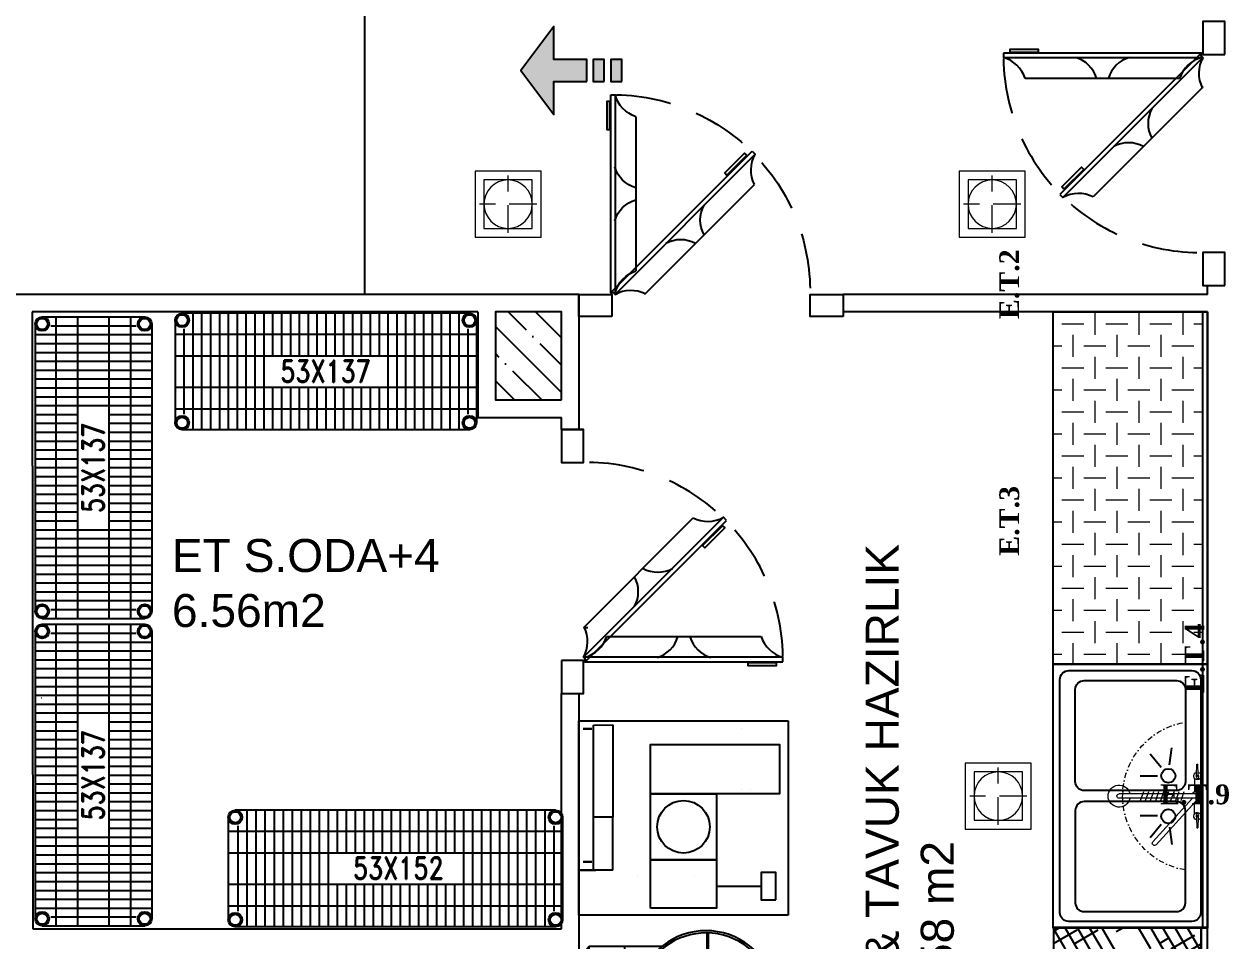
# Model space of a CAD drawing. Header units: millimetres. Extents: x 322668 to 332469, y 13187 to 20117.
# Drawn here: x 328633 to 329179, y 15335 to 15751 of the extents above; entities that cross this region are included whole.
import ezdxf
from ezdxf.enums import TextEntityAlignment as Align

# ---------------------------------------------------------------- set-up
doc = ezdxf.new("R2010")
doc.units = ezdxf.units.MM
doc.header["$LTSCALE"] = 50
doc.header["$MEASUREMENT"] = 0
doc.header["$PDMODE"] = 3
doc.header["$PDSIZE"] = -0.5
for name, pattern in [('DASHDOT', [1, 0.5, -0.25, 0, -0.25]), ('DASHED', [0.75, 0.5, -0.25]), ('DASHED2', [0.375, 0.25, -0.125]), ('HIDDEN', [0.375, 0.25, -0.125])]:
    doc.linetypes.add(name, pattern=pattern)
doc.layers.get('0').update_dxf_attribs({"linetype": 'CONTINUOUS'})
doc.layers.get('DEFPOINTS').update_dxf_attribs({"linetype": 'CONTINUOUS'})
for name, color, linetype in [('200-EquipBlack-3d', 250, 'CONTINUOUS'), ('200-EquipBorder-2d', 9, 'CONTINUOUS'), ('200-EquipInternal-2d', 252, 'CONTINUOUS'), ('200-EquipOrange-3d', 30, 'CONTINUOUS'), ('200-EquipSteel-3d', 9, 'CONTINUOUS'), ('Kıtc-002 Çizgi', 7, 'CONTINUOUS'), ('Kıtc-034 Soğuk Oda', 1, 'CONTINUOUS'), ('MERDIVEN', 1, 'CONTINUOUS'), ('MIM_DOSEME', 7, 'CONTINUOUS'), ('MIM_DUVAR', 4, 'CONTINUOUS'), ('MIM_OLCU-DIS', 1, 'CONTINUOUS'), ('S2000-002 Çizgi', 7, 'CONTINUOUS'), ('YRNO', 7, 'CONTINUOUS')]:
    doc.layers.add(name, color=color, linetype=linetype)
for name, color, linetype, lineweight in [('continious2', 253, 'CONTINUOUS', 25), ('ed-1', 6, 'CONTINUOUS', 5), ('eo-1', 7, 'CONTINUOUS', 9), ('GRC-Ekipman', 4, 'CONTINUOUS', 25), ('GRC-tavuk', 2, 'CONTINUOUS', 15), ('PLAN', 253, 'CONTINUOUS', 15), ('s-depo', 140, 'CONTINUOUS', 25), ('yerizg-a', 7, 'CONTINUOUS', 15), ('yerizg-b', 7, 'CONTINUOUS', 9)]:
    doc.layers.add(name, color=color, linetype=linetype, lineweight=lineweight)
doc.styles.add('OLCU', font='TSIMPLEX.SHX', dxfattribs={"width": 0.7})
doc.styles.add('REF', font='calibri.ttf', dxfattribs={"height": 10})
doc.styles.add('ROMANS', font='romans.shx')
doc.styles.get("Standard").update_dxf_attribs({"font": 'arial.ttf', "height": 30})
doc.styles.add('style1', font='romand.shx')
doc.dimstyles.new('200-OLCU-DIŞ', dxfattribs={"dimtxt": 30, "dimasz": 10, "dimexe": 0, "dimexo": 0, "dimgap": 10, "dimtad": 1, "dimdec": 1, "dimdsep": 46, "dimtxsty": 'OLCU', "dimblk1": 'DOT', "dimblk2": 'DOT', "dimsah": 1, "dimcen": 0, "dimclrd": 7, "dimclre": 7, "dimclrt": 4, "dimadec": 0, "dimazin": 0, "dimtfac": 1, "dimtdec": 1, "dimtix": 1, "dimtmove": 2, "dimatfit": 3, "dimldrblk": 'DOT', "dimfxl": 0, "dimtolj": 1, "dimarcsym": 0})

# ---------------------------------------------------------------- blocks, each defined once
blk = doc.blocks.new('_DOT')
at = {"color": 0, "linetype": 'ByBlock'}
blk.add_line((-0.5, 0), (-1, 0), dxfattribs=at)
at = {"color": 0, "linetype": 'ByBlock', "const_width": 0.5}
blk.add_lwpolyline([(-0.25, 0, 1), (0.25, 0, 1)], format="xyb", close=True, dxfattribs=at)
blk = doc.blocks.new('*D159')
at = {"layer": 'DEFPOINTS', "color": 0}
for p in [(329577.75, 18407.96, -57.5), (327588.54, 14893), (330092.59, 14893)]:
    blk.add_point(p, dxfattribs=at)
at = {"layer": 'MIM_OLCU-DIS', "color": 7, "lineweight": -2}
for p, q in [((330052.83, 18407.96), (330092.59, 18407.96)), ((330092.59, 18397.96), (330092.59, 14903)), ((330052.59, 14893), (330092.59, 14893))]:
    blk.add_line(p, q, dxfattribs=at)
at = {"layer": 'MIM_OLCU-DIS', "color": 7, "lineweight": -2, "xscale": 10, "yscale": 10, "zscale": 10}
for p, rotation in [((330092.59, 18407.96), 90), ((330092.59, 14893), 270)]:
    blk.add_blockref('_DOT', p, dxfattribs=dict(at, rotation=rotation))
at = {"layer": 'MIM_OLCU-DIS', "color": 4, "insert": (330067.59, 16650.48), "char_height": 30, "attachment_point": 5, "rotation": 90, "style": 'OLCU'}
blk.add_mtext('\\A1;3515', dxfattribs=at)
blk = doc.blocks.new('YÖN OKU')
at = {"linetype": 'Continuous'}
h = blk.add_hatch(color=1, dxfattribs=at)
h.paths.add_polyline_path([(10, -8), (0, -8), (0, -13), (10, -13)])
h.paths.add_polyline_path([(10, 0), (0, 0), (0, -5), (10, -5)])
blk.add_hatch(color=1, dxfattribs=at).paths.add_polyline_path([(10, -16), (0, -16), (0, -31), (-15, -31), (5, -46), (25, -31), (10, -31)])
at = {"color": 1, "linetype": 'Continuous'}
for points in [[(10, 0), (0, 0), (0, -5), (10, -5)], [(10, -8), (0, -8), (0, -13), (10, -13)]]:
    blk.add_lwpolyline(points, close=True, dxfattribs=at)
blk.add_lwpolyline([(10, -16), (0, -16), (0, -31), (-15, -31), (5, -46), (25, -31), (10, -31), (10, -16)], dxfattribs=at)
blk = doc.blocks.new('A$C60E3056A')
at = {"layer": 'Kıtc-034 Soğuk Oda', "color": 3}
blk.add_line((13.32, 80.05), (13.32, 9.95), dxfattribs=at)
for points in [[(1.83, 0), (3.83, 0), (3.83, 90), (1.83, 90)], [(1.44, 3.03), (0, 3.03), (0, 15.75), (1.44, 15.75)]]:
    blk.add_lwpolyline(points, close=True, dxfattribs=at)
for centre, radius, start, end in [((17.93, 93.95), 14.65, 195.6381, 251.6489), ((17.17, 61.16), 14, 196.3254, 253.6365), ((17.17, 28.84), 14, 106.3635, 163.6746), ((17.93, -3.95), 14.65, 108.3511, 164.3619)]:
    blk.add_arc(centre, radius, start, end, dxfattribs=at)
blk = doc.blocks.new('A$C4A7C2E03')
at = {"layer": 'Kıtc-034 Soğuk Oda', "color": 254}
blk.add_line((80.05, 0), (9.95, 0), dxfattribs=at)
for points in [[(0, 11.49), (0, 9.49), (90, 9.49), (90, 11.49)], [(3.03, 11.89), (3.03, 13.32), (15.75, 13.32), (15.75, 11.89)]]:
    blk.add_lwpolyline(points, close=True, dxfattribs=at)
for centre, radius, start, end in [((-3.95, -4.61), 14.65, 18.3511, 74.3619), ((28.84, -3.84), 14, 16.3635, 73.6746), ((61.16, -3.84), 14, 106.3254, 163.6365), ((93.95, -4.61), 14.65, 105.6381, 161.6489)]:
    blk.add_arc(centre, radius, start, end, dxfattribs=at)
blk = doc.blocks.new('A$C65962AFD')
at = {"color": 3}
blk.add_wipeout([(90.69, 105), (90.69, 15), (100.69, 15), (100.69, 105)], dxfattribs=at).dxf.layer = 'Kıtc-034 Soğuk Oda'
at = {"layer": 'Kıtc-002 Çizgi', "color": 254, "linetype": 'DASHED'}
blk.add_arc((89.46, 104.46), 89.47, 180.9342, 270.7837, dxfattribs=at)
at = {"layer": 'Kıtc-034 Soğuk Oda'}
for points in [[(100.69, 105), (100.69, 120), (90.69, 120), (90.69, 105)], [(100.69, 0), (100.69, 15), (90.69, 15), (90.69, 0)]]:
    blk.add_lwpolyline(points, close=True, dxfattribs=at)
at = {"layer": 'Kıtc-002 Çizgi'}
blk.add_blockref('A$C4A7C2E03', (0, 94.09), dxfattribs=at)
at = {"layer": 'Kıtc-002 Çizgi', "rotation": 315}
blk.add_blockref('A$C60E3056A', (24.34, 42.65), dxfattribs=at)
blk = doc.blocks.new('A$C348D1555')
for p, q in [((0, 49.79), (0, 3.2)), ((148.8, 53), (3.2, 53)), ((152, 49.79), (152, 3.2)), ((148.8, 0), (3.2, 0))]:
    blk.add_line(p, q)
for centre in [(3.2, 49.8), (148.8, 49.8), (3.2, 3.2), (148.8, 3.2)]:
    blk.add_circle(centre, 3.2)
at = {"layer": 'continious2'}
for p, q in [((8.53, 53), (8.53, 0)), ((12.63, 53), (12.63, 0)), ((16.73, 53), (16.73, 0)), ((20.83, 53), (20.83, 0)), ((24.93, 53), (24.93, 0)), ((29.03, 53), (29.03, 0)), ((33.13, 53), (33.13, 0)), ((37.23, 53), (37.23, 0)), ((41.33, 53), (41.33, 0)), ((45.43, 53), (45.43, 0)), ((49.53, 53), (49.53, 33.58)), ((53.63, 53), (53.63, 33.58)), ((57.73, 53), (57.73, 33.58)), ((61.83, 53), (61.83, 33.58)), ((65.93, 53), (65.93, 33.58)), ((70.03, 53), (70.03, 33.58)), ((74.13, 53), (74.13, 33.58)), ((78.23, 53), (78.23, 33.58)), ((82.33, 53), (82.33, 33.58)), ((86.43, 53), (86.43, 33.58)), ((90.53, 53), (90.53, 33.58)), ((94.63, 53), (94.63, 33.58)), ((98.73, 53), (98.73, 33.58)), ((102.83, 53), (102.83, 33.58)), ((106.93, 53), (106.93, 0)), ((111.03, 53), (111.03, 0)), ((115.13, 53), (115.13, 0)), ((119.23, 53), (119.23, 0)), ((123.33, 53), (123.33, 0)), ((127.43, 53), (127.43, 0)), ((131.53, 53), (131.53, 0)), ((135.63, 53), (135.63, 0)), ((139.73, 53), (139.73, 0)), ((143.83, 53), (143.83, 0)), ((4.43, 45.91), (4.43, 7.09)), ((147.93, 45.91), (147.93, 7.09)), ((0, 43.43), (152, 43.43)), ((0, 33.58), (152, 33.58)), ((0, 19.41), (152, 19.41)), ((49.53, 19.41), (49.53, 0)), ((53.63, 19.41), (53.63, 0)), ((57.73, 19.41), (57.73, 0)), ((61.83, 19.41), (61.83, 0)), ((65.93, 19.41), (65.93, 0)), ((70.03, 19.41), (70.03, 0)), ((74.13, 19.41), (74.13, 0)), ((78.23, 19.41), (78.23, 0)), ((82.33, 19.41), (82.33, 0)), ((86.43, 19.41), (86.43, 0)), ((90.53, 19.41), (90.53, 0)), ((94.63, 19.41), (94.63, 0)), ((98.73, 19.41), (98.73, 0)), ((102.83, 19.41), (102.83, 0)), ((0, 9.57), (152, 9.57))]:
    blk.add_line(p, q, dxfattribs=at)
for centre in [(3.2, 49.8), (148.8, 49.8), (3.2, 3.2), (148.8, 3.2)]:
    blk.add_circle(centre, 2.5, dxfattribs=at)
at = {"style": 'style1', "width": 0.8}
blk.add_text('53X152', height=10, dxfattribs=at).set_placement((56.77, 21.68))
blk = doc.blocks.new('A$C0B025A11')
for p, q in [((0, 49.79), (0, 3.2)), ((133.8, 53), (3.2, 53)), ((137, 49.79), (137, 3.2)), ((133.8, 0), (3.2, 0))]:
    blk.add_line(p, q)
for centre in [(3.2, 49.8), (133.8, 49.8), (3.2, 3.2), (133.8, 3.2)]:
    blk.add_circle(centre, 3.2)
at = {"layer": 'continious2'}
for p, q in [((8.05, 53), (8.05, 0)), ((12.08, 53), (12.08, 0)), ((16.11, 53), (16.11, 0)), ((20.14, 53), (20.14, 0)), ((24.17, 53), (24.17, 0)), ((28.2, 53), (28.2, 0)), ((32.23, 53), (32.23, 0)), ((36.26, 53), (36.26, 0)), ((40.29, 53), (40.29, 0)), ((44.32, 53), (44.32, 33.58)), ((48.35, 53), (48.35, 33.58)), ((52.38, 53), (52.38, 33.58)), ((56.41, 53), (56.41, 33.58)), ((60.44, 53), (60.44, 33.58)), ((64.47, 53), (64.47, 33.58)), ((68.5, 53), (68.5, 33.58)), ((72.53, 53), (72.53, 33.58)), ((76.56, 53), (76.56, 33.58)), ((80.59, 53), (80.59, 33.58)), ((84.62, 53), (84.62, 33.58)), ((88.65, 53), (88.65, 33.58)), ((92.68, 53), (92.68, 33.58)), ((96.71, 53), (96.71, 0)), ((100.74, 53), (100.74, 0)), ((104.77, 53), (104.77, 0)), ((108.8, 53), (108.8, 0)), ((112.83, 53), (112.83, 0)), ((116.86, 53), (116.86, 0)), ((120.89, 53), (120.89, 0)), ((124.92, 53), (124.92, 0)), ((128.95, 53), (128.95, 0)), ((4.02, 45.9), (4.02, 7.09)), ((132.98, 45.9), (132.98, 7.09)), ((0, 43.43), (137, 43.43)), ((0, 33.58), (137, 33.58)), ((0, 19.41), (137, 19.41)), ((44.32, 19.41), (44.32, 0)), ((48.35, 19.41), (48.35, 0)), ((52.38, 19.41), (52.38, 0)), ((56.41, 19.41), (56.41, 0)), ((60.44, 19.41), (60.44, 0)), ((64.47, 19.41), (64.47, 0)), ((68.5, 19.41), (68.5, 0)), ((72.53, 19.41), (72.53, 0)), ((76.56, 19.41), (76.56, 0)), ((80.59, 19.41), (80.59, 0)), ((84.62, 19.41), (84.62, 0)), ((88.65, 19.41), (88.65, 0)), ((92.68, 19.41), (92.68, 0)), ((0, 9.57), (137, 9.57))]:
    blk.add_line(p, q, dxfattribs=at)
for centre in [(3.2, 49.8), (133.8, 49.8), (3.2, 3.2), (133.8, 3.2)]:
    blk.add_circle(centre, 2.5, dxfattribs=at)
at = {"style": 'style1', "width": 0.8}
blk.add_text('53X137', height=10, dxfattribs=at).set_placement((47.88, 21.63))
blk = doc.blocks.new('PoliTT.T.160-70')
at = {"layer": 'GRC-tavuk'}
h = blk.add_hatch(dxfattribs=at)
h.set_pattern_fill('CHECKERED', color=256, scale=10, style=0)
h.set_pattern_definition([(0, (160, 0), (10, 10), [10, -10]), (90, (165, 5), (-10, 10), [10, -10])])
h.paths.add_polyline_path([(0, -70), (160, -70), (160, -2), (0, -2)])
for p, q in [((0, 0), (160, 0)), ((0, -70), (0, 0)), ((160, 0), (160, -70)), ((160, -2), (0, -2)), ((160, -70), (0, -70))]:
    blk.add_line(p, q)
blk = doc.blocks.new('Evye2.120-70')
at = {"color": 251}
for p, q in [((-74.16, -17.24), (-81.97, -16.13)), ((-45.84, -17.24), (-38.03, -16.13)), ((-72.93, -21.05), (-79.03, -26.06)), ((-47.07, -21.05), (-40.97, -26.06)), ((-69.02, -22.71), (-69.02, -30.6)), ((-50.98, -22.71), (-50.98, -30.6))]:
    blk.add_line(p, q, dxfattribs=at)
for points in [[(0, -70), (-120, -70), (-120, 0), (0, 0)], [(0, -2), (-120, -2), (-120, 0), (0, 0)]]:
    blk.add_lwpolyline(points, close=True)
blk.add_lwpolyline([(-7, -67), (-113, -67, -0.414214), (-117, -63), (-117, -7, -0.414214), (-113, -3), (-7, -3, -0.414214), (-3, -7), (-3, -63, -0.414214)], format="xyb", close=True)
for points in [[(-66.5, -60), (-108.5, -60, -0.414214), (-112.5, -56), (-112.5, -14, -0.414214), (-108.5, -10), (-66.5, -10, -0.414214), (-62.5, -14), (-62.5, -56, -0.414214)], [(-53.5, -60), (-11.5, -60, 0.414214), (-7.5, -56), (-7.5, -14, 0.414214), (-11.5, -10), (-53.5, -10, 0.414214), (-57.5, -14), (-57.5, -56, 0.414214)]]:
    blk.add_lwpolyline(points, format="xyb", close=True, dxfattribs=at)
for centre in [(-69.21, -17.74), (-50.79, -17.74)]:
    blk.add_circle(centre, 3.19, dxfattribs=at)
blk = doc.blocks.new('A$C290F25D6')
at = {"layer": 'S2000-002 Çizgi'}
for p, q in [((7, 85.05), (12.38, 89.44)), ((12.38, 89.44), (51.46, 89.44)), ((51.46, 89.44), (56.85, 85.05)), ((7, 51.99), (7, 85.05)), ((7, 85.05), (56.85, 85.05)), ((16.68, 39.11), (16.68, 85.05)), ((16.68, 85.05), (24.22, 77.51)), ((22.06, 85.05), (41.78, 85.05)), ((39.63, 85.05), (24.22, 85.05)), ((47.17, 85.05), (39.63, 77.51)), ((47.17, 85.05), (47.17, 39.11)), ((56.85, 85.05), (56.85, 51.99)), ((24.22, 31.57), (24.22, 77.51)), ((24.22, 77.51), (39.63, 77.51)), ((39.63, 77.51), (39.63, 31.57)), ((7, 68.9), (16.68, 68.9)), ((47.17, 68.9), (56.85, 68.9)), ((7, 42.04), (7, 42.3)), ((16.68, 39.11), (24.22, 39.11)), ((24.22, 31.57), (16.68, 39.11)), ((39.63, 39.11), (47.17, 39.11)), ((39.63, 31.57), (47.17, 39.11)), ((12.09, 31.57), (0.92, 31.57)), ((12.09, 31.07), (0.93, 31.07)), ((50.51, 31.57), (13.33, 31.57)), ((50.51, 31.07), (13.33, 31.07)), ((62.92, 31.57), (51.76, 31.57)), ((62.91, 31.07), (51.76, 31.07))]:
    blk.add_line(p, q, dxfattribs=at)
for points in [[(16.68, 70.33), (16.68, 82.95), (13, 82.95), (13, 70.33)], [(28.21, 9.13), (35.64, 9.13), (35.64, 7.85), (28.21, 7.85)]]:
    blk.add_lwpolyline(points, close=True, dxfattribs=at)
for points in [[(13.33, 46.91), (12.09, 46.91), (12.09, 20.97), (13.33, 20.97), (13.33, 45.66)], [(13.33, 45.66), (16.68, 45.66), (16.68, 46.91), (12.09, 46.91), (12.09, 45.66)], [(50.51, 45.66), (47.17, 45.66), (47.17, 46.91), (51.76, 46.91), (51.76, 45.66)], [(50.51, 46.91), (51.76, 46.91), (51.76, 20.97), (50.51, 20.97), (50.51, 45.66)]]:
    blk.add_lwpolyline(points, dxfattribs=at)
for centre in [(14.84, 80.04), (14.84, 76.68), (14.84, 73.24)]:
    blk.add_circle(centre, 1.24, dxfattribs=at)
for radius, start, end in [(32, 118.4486, 61.5514), (31, 119.4548, 60.5452)]:
    blk.add_arc((31.92, 31.92), radius, start, end, dxfattribs=at)
blk = doc.blocks.new('KÜTÜK -60X70')
at = {"color": 4}
for points in [[(328229.6, 15305.37), (328229.6, 15365.37), (328226.8, 15365.37), (328226.8, 15305.37)], [(328296.8, 15305.37), (328296.8, 15365.37), (328229.6, 15365.37), (328229.6, 15305.37)]]:
    blk.add_lwpolyline(points, close=True, dxfattribs=at)
at = {"layer": 'MERDIVEN', "linetype": 'HIDDEN'}
for p, q in [((328272.61, 15365.37), (328229.6, 15340.54)), ((328247.24, 15334.05), (328229.6, 15364.6)), ((328258.45, 15362.75), (328229.6, 15346.09)), ((328282.24, 15365.37), (328229.92, 15335.17)), ((328261.03, 15319.78), (328234.71, 15365.37)), ((328274.82, 15305.52), (328240.27, 15365.37)), ((328291.86, 15365.37), (328249, 15340.62)), ((328258.45, 15362.75), (328256.94, 15365.37)), ((328272.25, 15348.49), (328262.5, 15365.37)), ((328286.04, 15334.22), (328268.05, 15365.37)), ((328296.8, 15325.2), (328273.61, 15365.37)), ((328296.8, 15334.83), (328279.17, 15365.37)), ((328296.8, 15363.7), (328295.84, 15365.37)), ((328239.38, 15357.29), (328229.6, 15351.65)), ((328280.47, 15305.37), (328250.12, 15357.94)), ((328296.8, 15362.66), (328268.08, 15346.08)), ((328296.8, 15344.45), (328288.92, 15358.11)), ((328233.45, 15348.31), (328229.6, 15354.97)), ((328296.8, 15357.11), (328287.15, 15351.54)), ((328291.97, 15343.2), (328229.6, 15307.19)), ((328286.02, 15305.37), (328263.91, 15343.67)), ((328272.89, 15337.74), (328229.6, 15312.75)), ((328247.13, 15305.37), (328229.6, 15335.72)), ((328296.8, 15340.44), (328244.36, 15310.16)), ((328253.81, 15332.29), (328229.6, 15318.31)), ((328296.8, 15334.88), (328263.44, 15315.62)), ((328234.74, 15326.83), (328229.6, 15323.87)), ((328241.57, 15305.37), (328229.6, 15326.1)), ((328252.68, 15305.37), (328238.9, 15329.24)), ((328291.58, 15305.37), (328277.7, 15329.41)), ((328296.8, 15329.32), (328282.52, 15321.07)), ((328236.01, 15305.37), (328229.6, 15316.47)), ((328258.24, 15305.37), (328252.7, 15314.97)), ((328296.8, 15305.95), (328291.5, 15315.14)), ((328287.33, 15312.74), (328274.57, 15305.37)), ((328296.8, 15312.65), (328284.19, 15305.37)), ((328268.25, 15307.28), (328264.94, 15305.37)), ((328296.8, 15307.09), (328293.82, 15305.37))]:
    blk.add_line(p, q, dxfattribs=at)
blk = doc.blocks.new('köfte şekilendirme makinesi')
at = {"layer": '200-EquipBlack-3d', "color": 252, "extrusion": (4.44089e-16, 1, 0)}
blk.add_line((328911.37, 21397.41, -268.34), (328911.37, 21397.41, -279.87), dxfattribs=at)
at = {"layer": '200-EquipBorder-2d', "color": 4}
for p, q in [((328893.59, 21449.71, -350), (328981.93, 21449.71, -350)), ((328893.59, 21354.72, -350), (328893.59, 21449.71, -350)), ((328981.93, 21449.71, -350), (328981.93, 21354.72, -350)), ((328981.93, 21354.72, -350), (328893.59, 21354.72, -350))]:
    blk.add_line(p, q, dxfattribs=at)
at = {"layer": '200-EquipInternal-2d', "color": 252}
for p, q in [((328914.08, 21434.37, -350), (328914.08, 21449.71, -350)), ((328914.08, 21443.19, -350), (328979.93, 21443.19, -350)), ((328979.93, 21443.19, -350), (328980.16, 21434.37, -350)), ((328914.08, 21434.37, -350), (328938.1, 21434.37, -350)), ((328980.16, 21434.37, -350), (328938.1, 21434.37, -350))]:
    blk.add_line(p, q, dxfattribs=at)
at = {"layer": '200-EquipInternal-2d'}
for p, q in [((328938.1, 21434.37, -350), (328938.1, 21443.19, -350)), ((328971.14, 21358.58, -350), (328950.79, 21358.58, -350))]:
    blk.add_line(p, q, dxfattribs=at)
at = {"layer": '200-EquipOrange-3d', "color": 252, "extrusion": (-4.44089e-16, -1, 0)}
blk.add_line((328911.37, 21423.16, -268.34), (328911.37, 21423.16, -279.87), dxfattribs=at)
at = {"layer": '200-EquipSteel-3d', "color": 252, "extrusion": (-1, 6.27786e-16, 0)}
for p, q in [((328914.08, 21449.71, -321.56), (328914.08, 21442.12, -321.56)), ((328914.08, 21442.12, -346.92), (328914.08, 21449.71, -346.92)), ((328917.87, 21447.84, -346.92), (328917.87, 21443.88, -346.92)), ((328917.87, 21443.88, -350), (328917.87, 21447.84, -350)), ((328917.87, 21447.84, -346.92), (328917.87, 21443.88, -346.92)), ((328917.87, 21443.88, -350), (328917.87, 21447.84, -350)), ((328978.22, 21447.84, -346.92), (328978.22, 21443.88, -346.92)), ((328978.22, 21443.88, -350), (328978.22, 21447.84, -350)), ((328978.22, 21447.84, -350), (328978.22, 21447.84, -346.92)), ((328917.87, 21443.88, -346.92), (328917.87, 21443.88, -350)), ((328917.87, 21443.88, -346.92), (328917.87, 21443.88, -350)), ((328978.22, 21443.88, -346.92), (328978.22, 21443.88, -350)), ((328914.08, 21442.12, -321.56), (328914.08, 21442.12, -346.92)), ((328950.91, 21375.87, -350), (328950.91, 21375.87, -346.92)), ((328978.22, 21375.87, -350), (328978.22, 21375.87, -346.92))]:
    blk.add_line(p, q, dxfattribs=at)
at = {"layer": '200-EquipSteel-3d', "extrusion": (-1, 6.27786e-16, 0)}
for p, q in [((328914.08, 21449.71, -346.92), (328914.08, 21449.71, -321.56)), ((328917.87, 21447.84, -350), (328917.87, 21447.84, -346.92)), ((328917.87, 21447.84, -350), (328917.87, 21447.84, -346.92)), ((328950.91, 21371.91, -346.92), (328950.91, 21371.91, -350))]:
    blk.add_line(p, q, dxfattribs=at)
at = {"layer": 's-depo'}
blk.add_line((328906.76, 21387.21, -350), (328906.76, 21366.97, -350), dxfattribs=at)
at = {"layer": 's-depo', "elevation": -350}
for points in [[(328896.76, 21417.21), (328918.76, 21417.21), (328918.76, 21387.21), (328896.76, 21387.21)], [(328918.76, 21417.21), (328948.76, 21417.21), (328948.76, 21387.21), (328918.76, 21387.21)], [(328948.76, 21417.21), (328971.14, 21417.21), (328971.14, 21358.58), (328948.76, 21358.58)], [(328900.58, 21360.21), (328912.94, 21360.21), (328912.94, 21366.97), (328900.58, 21366.97)]]:
    blk.add_lwpolyline(points, close=True, dxfattribs=at)
at = {"layer": 's-depo'}
blk.add_circle((328933.76, 21402.21, -350), 11.93, dxfattribs=at)
blk = doc.blocks.new('spraytap')
at = {"layer": 'ed-1'}
for points in [[(20, 258.7), (-20, 244.3)], [(20, 235.7), (-20, 221.3)], [(20, 212.7), (-20, 198.3)], [(20, 189.7), (-20, 175.3)], [(20, 166.8), (-20, 152.4)], [(20, 143.8), (-20, 129.4)], [(20, 120.8), (-20, 106.4)], [(20, 97.8), (-20, 83.4)], [(20, 74.8), (-20, 60.4)]]:
    blk.add_lwpolyline(points, dxfattribs=at)
for centre in [(-91.1, 0.3), (91.1, 0.3)]:
    blk.add_circle(centre, 1.76, dxfattribs=at)
at = {"layer": 'eo-1'}
for p, q in [((-95, 4.1), (-144.9, 2.7)), ((-144.9, 2.7), (-144.9, -2.2)), ((-87.8, 4.5), (-78.8, 3.6)), ((-78.8, 3.6), (-78.8, -3)), ((87.8, 4.5), (78.8, 3.6)), ((78.8, 3.6), (78.8, -3)), ((95, 4.1), (144.9, 2.7)), ((144.9, 2.7), (144.9, -2.2)), ((-95, -3.6), (-144.9, -2.2)), ((-87.8, -4), (-78.8, -3)), ((87.8, -4), (78.8, -3)), ((95, -3.6), (144.9, -2.2))]:
    blk.add_line(p, q, dxfattribs=at)
for points in [[(-10, 0), (-10, 356)], [(10, 0), (10, 356)], [(6.7, -7.4), (221.2, 187.8)], [(10, 22.6), (207.8, 202.5)], [(-82.9, 14), (-20.7, 14)], [(82.9, 14), (30.2, 14)], [(-86.8, -16), (-19.2, -16)], [(86.8, -16), (19.2, -16)]]:
    blk.add_lwpolyline(points, dxfattribs=at)
for centre, radius, start, end in [((0, 356), 50, 282.9133, 256.4638), ((0, 356), 10, 90, 180), ((0, 356), 10, 0, 90), ((214.5, 195.1), 10, 42.2927, 132.2939), ((214.5, 195.1), 10, 312.2948, 42.2918), ((-91.1, 0.3), 16.8, 192.7128, 166.9994), ((-91.1, 0.3), 5.42, 52.1548, 135.2982), ((0, 0), 25, 115.1656, 18.7498), ((0, 0), 10, 180, 270), ((0, 0), 10, 270.0001, 0.0001), ((91.1, 0.3), 16.8, 13.0006, 347.2872), ((91.1, 0.3), 5.42, 44.7018, 127.8452), ((-91.1, 0.3), 5.42, 224.7018, 307.8452), ((91.1, 0.3), 5.42, 232.1548, 315.2982)]:
    blk.add_arc(centre, radius, start, end, dxfattribs=at)
blk = doc.blocks.new('PreRinseArm')
at = {"layer": 'ed-1', "linetype": 'DASHDOT'}
blk.add_arc((0, 0), 340, 9.5258, 169.1973, dxfattribs=at)
blk.add_blockref('spraytap', (0, 0))
blk = doc.blocks.new('Y-SIFON')
at = {"layer": 'yerizg-a', "color": 0, "linetype": 'Continuous'}
blk.add_circle((0, 0), 11, dxfattribs=at)
at = {"layer": 'yerizg-b', "color": 0, "linetype": 'DASHED2'}
for points in [[(0, 13), (0, -13)], [(-13, 0), (13, 0)]]:
    blk.add_lwpolyline(points, dxfattribs=at)
blk = doc.blocks.new('1bs-yk33a')
at = {"layer": 'yerizg-a', "color": 0}
blk.add_lwpolyline([(0, 0), (30, 0), (30, -30), (0, -30)], close=True, dxfattribs=at)
at = {"layer": 'yerizg-b', "color": 0}
blk.add_lwpolyline([(4, -4), (26, -4), (26, -26), (4, -26)], close=True, dxfattribs=at)
at = {"layer": 'PLAN', "color": 0, "linetype": 'Continuous'}
blk.add_blockref('Y-SIFON', (15, -15), dxfattribs=at)
at = {"layer": 'YRNO', "linetype": 'Continuous', "style": 'ROMANS', "width": 0.8}
blk.add_attdef('YRNO', text='', height=10, dxfattribs=at).set_placement((16, -40), align=Align.MIDDLE)

msp = doc.modelspace()

# ---------------------------------------------------------------- hatches: boundary and pattern name
at = {"layer": 's-depo'}
h = msp.add_hatch(dxfattribs=at)
h.set_pattern_fill('ANSI35', color=256, scale=70, angle=-90)
h.set_pattern_definition([(315, (-29775.514, 5926.281), (12.3743687, 12.3743687), []), (315, (-29775.514, 5913.907), (12.3743687, 12.3743687), [21.875, -4.375, 0, -4.375])])
h.paths.add_polyline_path([(328862.59, 15620.46), (328847.59, 15620.46), (328847.59, 15618.47), (328862.59, 15618.47)])
h.paths.add_polyline_path([(328877.59, 15620.46), (328862.59, 15620.46), (328862.59, 15618.47), (328877.59, 15618.47)])
h.paths.add_polyline_path([(328847.59, 15580.46), (328862.59, 15580.46), (328862.59, 15618.47), (328847.59, 15618.47)])
h.paths.add_polyline_path([(328862.59, 15580.46), (328877.59, 15580.46), (328877.59, 15618.47), (328862.59, 15618.47)])

# ---------------------------------------------------------------- linework, layer by layer
at = {"layer": 'MIM_DOSEME'}
for p, q in [((328877.59, 15477.1, -4667.57), (328889.59, 15477.1, -4667.57)), ((328877.59, 15447.1, -4667.57), (328887.59, 15447.1, -4667.57))]:
    msp.add_line(p, q, dxfattribs=at)
at = {"layer": 's-depo'}
for p, q in [((328788.14, 15762.98, -350), (328788.14, 15628.46, -350)), ((328885.59, 15628.46, -2551.41), (328629.05, 15628.46, -324.54)), ((328885.59, 15628.46, -350), (328885.59, 15567.1, -350)), ((329171.14, 15628.46, -484.14), (329005.59, 15628.46, -1143.25)), ((329009.3, 15628.46, -1195), (329005.59, 15628.46, -1195)), ((329005.59, 15628.46, -1220.46), (329005.59, 15620.46, -1830.93)), ((328637.05, 15620.46, -324.54), (328637.39, 15340.1, -339.06)), ((328839.59, 15620.46, -734.52), (328637.05, 15620.46, -316.28)), ((328839.59, 15620.46, -324.54), (328839.59, 15580.46, -324.54)), ((328847.59, 15620.46, -324.54), (328847.59, 15580.46, -324.54)), ((328877.59, 15580.46, -326.61), (328877.59, 15620.46, -324.54)), ((329171.14, 15620.46, -1302.21), (329005.59, 15620.46, -1789.71)), ((329171.14, 15110.75, -428.3), (329171.14, 15620.46, -351.8)), ((328839.59, 15580.46, -324.54), (328839.59, 15572.46, -324.54)), ((328847.59, 15580.46, -324.54), (328877.59, 15580.46, -324.54)), ((328839.59, 15572.46, -324.54), (328877.59, 15572.46, -324.54)), ((328877.59, 15567.1, -327.3), (328877.59, 15572.46, -327.02)), ((328877.59, 15567.1, -4667.57), (328887.59, 15567.1, -4667.57)), ((328641.26, 15445.1, -2370.53), (328641.32, 15445.1, -2371.11)), ((328877.59, 15340.1, -339.06), (328877.59, 15447.1, -333.52)), ((328885.59, 15447.1, -350), (328885.59, 15275.74, -350)), ((328637.39, 15340.1, -257.58), (328877.59, 15340.1, -4585.46))]:
    msp.add_line(p, q, dxfattribs=at)
at = {"layer": 's-depo', "elevation": -324.54}
msp.add_lwpolyline([(328877.59, 15580.46), (328877.59, 15620.46), (328847.59, 15620.46), (328847.59, 15580.46), (328877.59, 15580.46)], dxfattribs=at)

# ---------------------------------------------------------------- block references
at = {"rotation": 270}
msp.add_blockref('YÖN OKU', (328905.09, 15735.16, -1174.54), dxfattribs=at)
at = {"color": 1, "xscale": -0.1, "yscale": 0.1, "zscale": 0.1, "rotation": 90}
msp.add_blockref('PreRinseArm', (329166.64, 15400.46, -351.8), dxfattribs=at)
at = {"layer": 'GRC-Ekipman'}
for name, p in [('A$C0B025A11', (328702.04, 15566.88, -324.54)), ('A$C348D1555', (328726.17, 15341.04, -2421.52))]:
    msp.add_blockref(name, p, dxfattribs=at)
for name, p, rotation in [('PoliTT.T.160-70', (329171.14, 15620.46, -351.8), 270), ('A$C0B025A11', (328691.45, 15481.21), 90), ('A$C0B025A11', (328691.45, 15341.51), 90), ('A$C290F25D6', (328975.29, 15275.34), 89.99999999999999)]:
    msp.add_blockref(name, p, dxfattribs=dict(at, rotation=rotation))
at = {"layer": 'MIM_DOSEME', "rotation": 180}
msp.add_blockref('KÜTÜK -60X70', (657397.95, 30646.12, -428.3), dxfattribs=at)
at = {"layer": 'MIM_DUVAR', "color": 134, "xscale": -1, "rotation": 270}
for p in [(328868.37, 15654.46, -813.69), (329091.14, 15385.46, -351.8)]:
    msp.add_blockref('1bs-yk33a', p, dxfattribs=at)
at = {"layer": 's-depo'}
for name, p, rotation in [('Evye2.120-70', (329171.14, 15340.46, -351.8), 270), ('köfte şekilendirme makinesi', (350335.3, -313547.26), 90)]:
    msp.add_blockref(name, p, dxfattribs=dict(at, rotation=rotation))

# ---------------------------------------------------------------- texts
at = {"color": 7, "char_height": 20, "attachment_point": 3, "rotation": 90, "style": 'REF'}
for s, insert in [('{\\fCentury|b1|i0|c162|p18;^I\\H0.45x;\\C1;E.T.3}', (329076.6, 15541.38, -351.8)), ('{\\fCentury|b1|i0|c162|p18;^I\\H0.45x;\\C1;E.T.4}', (329160.83, 15478.97, -351.8))]:
    msp.add_mtext_dynamic_manual_height_columns(s, width=512.9971, gutter_width=50, heights=[0], dxfattribs=dict(at, insert=insert))
at = {"color": 7, "insert": (329181.43, 15405.73), "char_height": 20, "attachment_point": 3, "style": 'REF'}
msp.add_mtext_dynamic_manual_height_columns('{\\fCentury|b1|i0|c162|p18;^I\\H0.45x;\\C1;E.T.9}', width=512.9971, gutter_width=50, heights=[0], dxfattribs=at)
at = {"layer": 'MIM_DOSEME', "insert": (328700.62, 15517.28, -4166.13), "char_height": 15, "attachment_point": 1}
msp.add_mtext_dynamic_manual_height_columns('ET S.ODA+4\\P6.56m2', width=144.066, gutter_width=150, heights=[0], dxfattribs=at)
at = {"layer": 'MIM_DOSEME', "insert": (329015.9, 15292.69), "char_height": 15, "attachment_point": 1, "rotation": 90}
msp.add_mtext_dynamic_manual_height_columns('ET & TAVUK HAZIRLIK\\P14,58 m2', width=338.4255, gutter_width=150, heights=[0], dxfattribs=at)

# ---------------------------------------------------------------- dimensions: what is measured, and where the dimension line sits
at = {"layer": 'MIM_OLCU-DIS', "color": 22}
dim = msp.add_linear_dim(base=(330092.59, 14893), p1=(329577.75, 18407.96, -57.5), p2=(327588.54, 14893), angle=270, dimstyle='200-OLCU-DIŞ', dxfattribs=at)
dim.commit()
dim.dimension.update_dxf_attribs({"geometry": '*D159', "text_midpoint": (330067.59, 16650.48)})

# ---------------------------------------------------------------- next in the draw order: block references
at = {"layer": 's-depo'}
for p, rotation in [((329078.46, 15632.46, -350), 0.0001398208478794793), ((328978.28, 15567.1, -327.3), 180.0001398208479)]:
    msp.add_blockref('A$C65962AFD', p, dxfattribs=dict(at, rotation=rotation))
at = {"layer": 's-depo', "xscale": -1, "rotation": 89.99986017915214}
msp.add_blockref('A$C65962AFD', (329005.59, 15719.15, -350), dxfattribs=at)

# ---------------------------------------------------------------- next in the draw order: linework, layer by layer
at = {"layer": 's-depo'}
msp.add_line((329171.14, 15628.46, -350.6), (329171.14, 15632.46, -350), dxfattribs=at)

# ---------------------------------------------------------------- next in the draw order: block references
at = {"layer": 'MIM_DUVAR', "color": 134, "xscale": -1, "rotation": 270}
msp.add_blockref('1bs-yk33a', (329088.37, 15654.46, -813.69), dxfattribs=at)

# ---------------------------------------------------------------- next in the draw order: texts
at = {"color": 7, "insert": (329076.6, 15648.92, -351.8), "char_height": 20, "attachment_point": 3, "rotation": 90, "style": 'REF'}
msp.add_mtext_dynamic_manual_height_columns('{\\fCentury|b1|i0|c162|p18;^I\\H0.45x;\\C1;E.T.2}', width=512.9971, gutter_width=50, heights=[0], dxfattribs=at)

doc.saveas('drawing.dxf')
